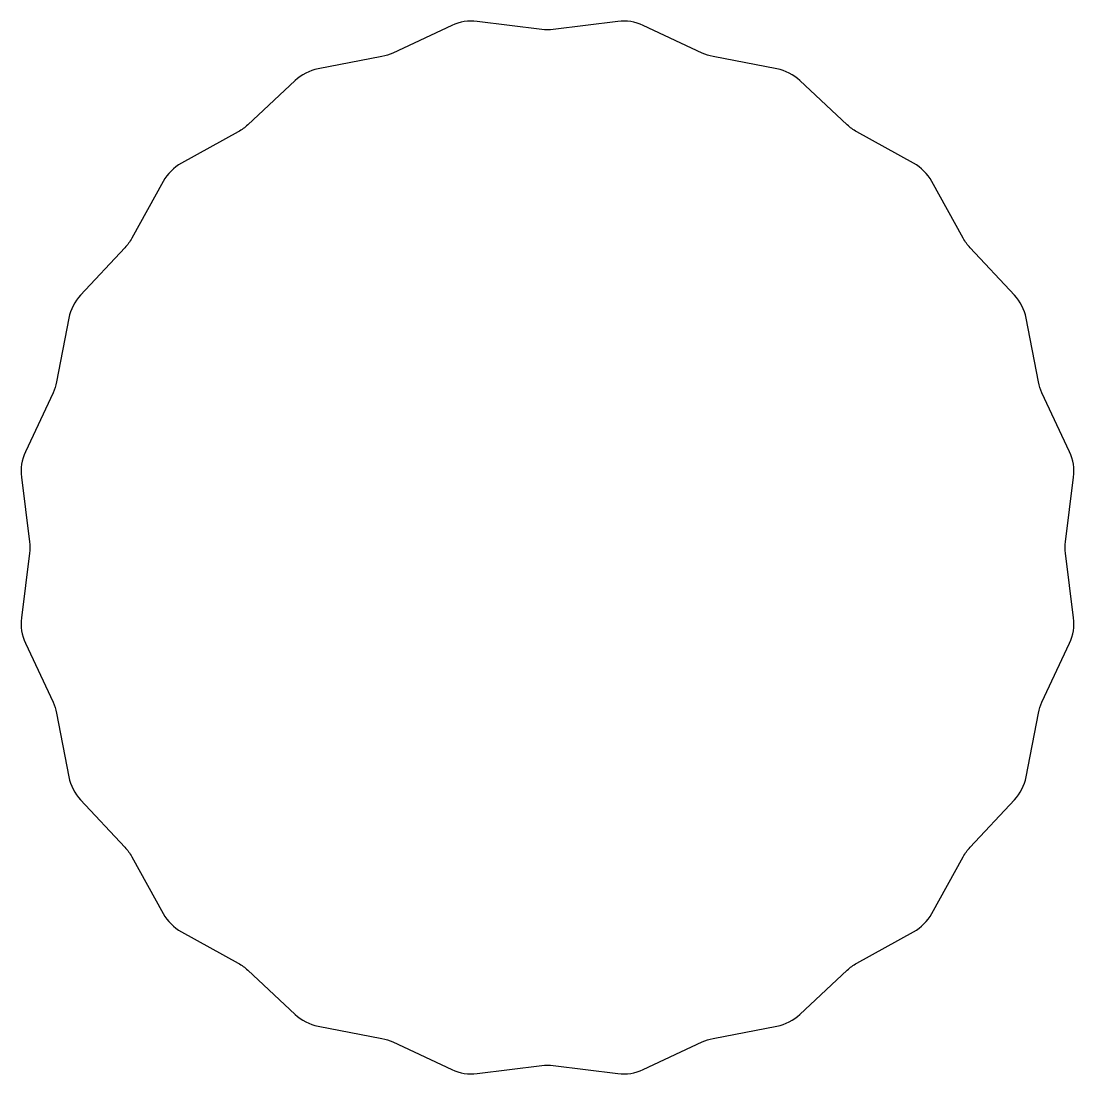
# Model space of a CAD drawing. Header units: millimetres. Extents: x -68 to 68, y -68 to 68.
import ezdxf

# ---------------------------------------------------------------- set-up
doc = ezdxf.new("R2010")
doc.units = ezdxf.units.MM
doc.layers.get('0').update_dxf_attribs({"linetype": 'CONTINUOUS'})

msp = doc.modelspace()

# ---------------------------------------------------------------- linework, layer by layer
msp.add_lwpolyline([(-21.28, -63.1, -0.061921), (-19.87, -63.56), (-12.31, -67.1, 0.141311), (-9.03, -67.62), (-0.74, -66.59, -0.061921), (0.74, -66.59), (9.03, -67.62, 0.141311), (12.31, -67.1), (19.87, -63.56, -0.061921), (21.28, -63.1), (29.48, -61.52, 0.141311), (32.44, -60.01), (38.54, -54.31, -0.061921), (39.74, -53.44), (47.05, -49.4, 0.141311), (49.4, -47.05), (53.44, -39.74, -0.061921), (54.31, -38.54), (60.01, -32.44, 0.141311), (61.52, -29.48), (63.1, -21.28, -0.061921), (63.56, -19.87), (67.1, -12.31, 0.141311), (67.62, -9.03), (66.59, -0.74, -0.061921), (66.59, 0.74), (67.62, 9.03, 0.141311), (67.1, 12.31), (63.56, 19.87, -0.061921), (63.1, 21.28), (61.52, 29.48, 0.141311), (60.01, 32.44), (54.31, 38.54, -0.061921), (53.44, 39.74), (49.4, 47.05, 0.141311), (47.05, 49.4), (39.74, 53.44, -0.061921), (38.54, 54.31), (32.44, 60.01, 0.141311), (29.48, 61.52), (21.28, 63.1, -0.061921), (19.87, 63.56), (12.31, 67.1, 0.141311), (9.03, 67.62), (0.74, 66.59, -0.061921), (-0.74, 66.59), (-9.03, 67.62, 0.141311), (-12.31, 67.1), (-19.87, 63.56, -0.061921), (-21.28, 63.1), (-29.48, 61.52, 0.141311), (-32.44, 60.01), (-38.54, 54.31, -0.061921), (-39.74, 53.44), (-47.05, 49.4, 0.141311), (-49.4, 47.05), (-53.44, 39.74, -0.061921), (-54.31, 38.54), (-60.01, 32.44, 0.141311), (-61.52, 29.48), (-63.1, 21.28, -0.061921), (-63.56, 19.87), (-67.1, 12.31, 0.141311), (-67.62, 9.03), (-66.59, 0.74, -0.061921), (-66.59, -0.74), (-67.62, -9.03, 0.141311), (-67.1, -12.31), (-63.56, -19.87, -0.061921), (-63.1, -21.28), (-61.52, -29.48, 0.141311), (-60.01, -32.44), (-54.31, -38.54, -0.061921), (-53.44, -39.74), (-49.4, -47.05, 0.141311), (-47.05, -49.4), (-39.74, -53.44, -0.061921), (-38.54, -54.31), (-32.44, -60.01, 0.141311), (-29.48, -61.52)], format="xyb", close=True)

doc.saveas('drawing.dxf')
